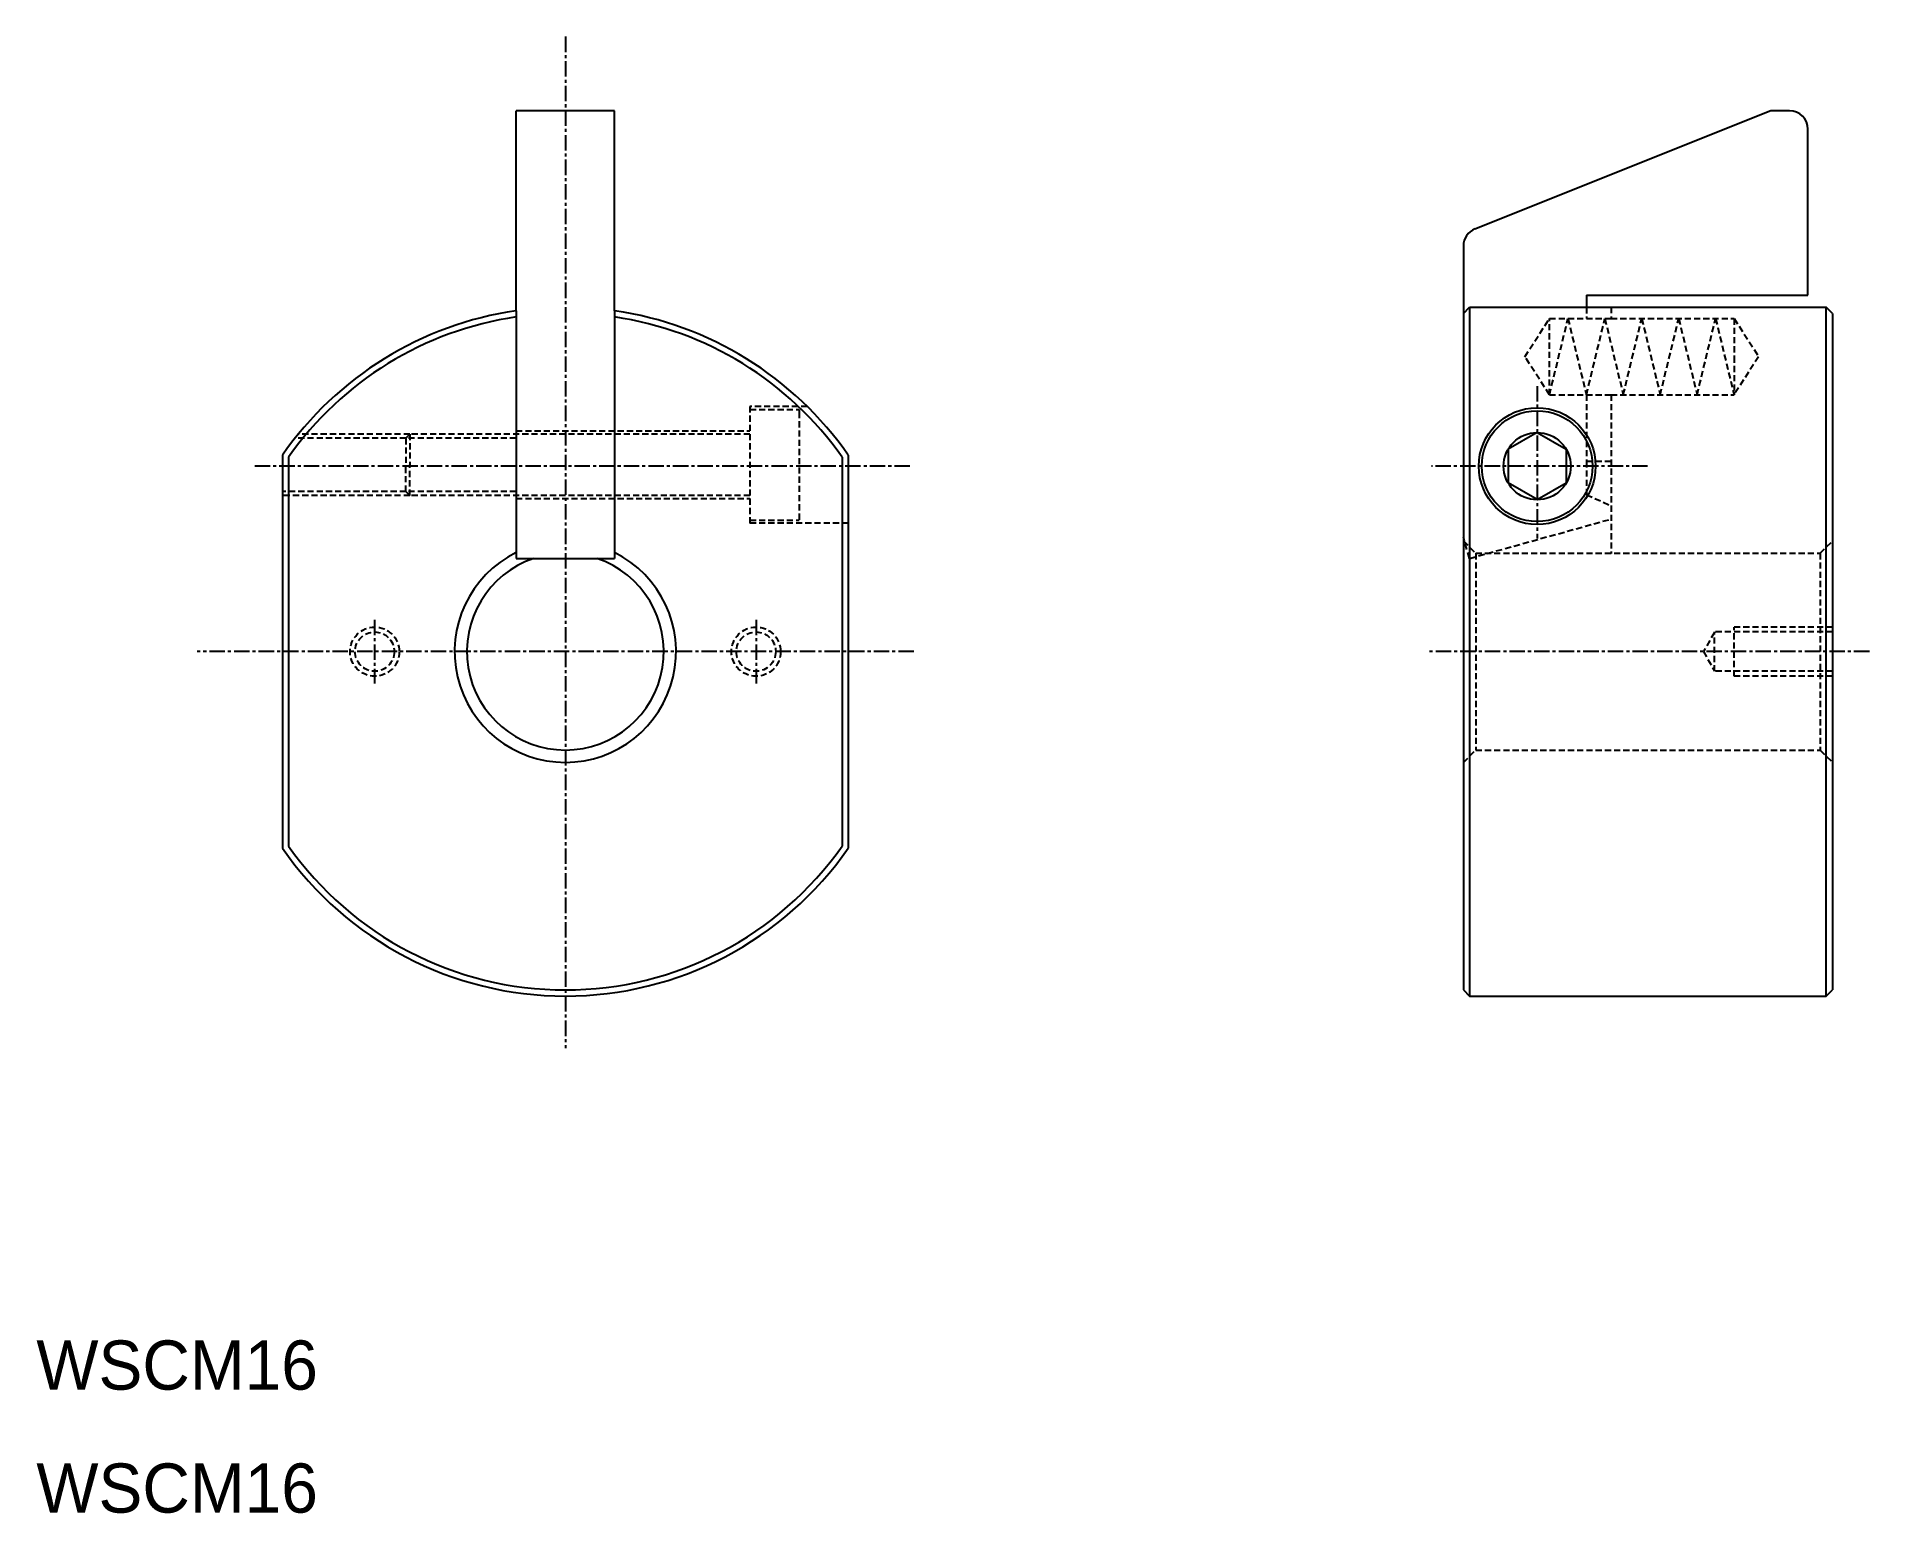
# Model space of a CAD drawing. Extents: x 10 to 159, y 10 to 130.
import ezdxf

# ---------------------------------------------------------------- set-up
doc = ezdxf.new("R2010")
doc.units = 0
doc.linetypes.add('CENTER', pattern=[2, 1.25, -0.25, 0.25, -0.25])
doc.linetypes.add('DASHED', pattern=[0.75, 0.5, -0.25])
doc.layers.get('0').update_dxf_attribs({"linetype": 'CONTINUOUS'})
doc.layers.add('CENTER', color=1, linetype='CENTER')

msp = doc.modelspace()

# ---------------------------------------------------------------- linework, layer by layer
at = {"color": 7, "linetype": 'CONTINUOUS'}
for p, q in [((49, 107.71), (49, 123.98)), ((57, 123.98), (49, 123.98)), ((57, 107.71), (57, 123.98)), ((151, 123.98), (126.94, 114.36)), ((152.5, 123.98), (151, 123.98)), ((154, 108.98), (154, 122.48)), ((126, 112.97), (126, 107.5)), ((136, 108.98), (154, 108.98)), ((136, 108.98), (136, 108)), ((49, 107.71), (49, 87.58)), ((57, 107.71), (57, 87.58)), ((126, 107.5), (126.5, 108)), ((126, 107.5), (126, 52.5)), ((126.5, 108), (155.5, 108)), ((126.5, 108), (126.5, 52)), ((156, 107.5), (155.5, 108)), ((155.5, 52), (155.5, 108)), ((156, 107.5), (156, 52.5)), ((132, 97.81), (129.64, 96.45)), ((132, 97.81), (134.36, 96.45)), ((30, 95.97), (30, 64.03)), ((30.5, 95.81), (30.5, 64.19)), ((75.5, 95.81), (75.5, 64.19)), ((76, 95.97), (76, 64.03)), ((129.64, 96.45), (129.64, 93.72)), ((134.36, 96.45), (134.36, 93.72)), ((132, 92.36), (129.64, 93.72)), ((132, 92.36), (134.36, 93.72)), ((49, 87.58), (50.44, 87.58)), ((50.44, 87.58), (55.56, 87.58)), ((55.56, 87.58), (57, 87.58)), ((126, 52.5), (126.5, 52)), ((155.5, 52), (156, 52.5)), ((126.5, 52), (155.5, 52))]:
    msp.add_line(p, q, dxfattribs=at)
at = {"color": 3, "linetype": 'DASHED'}
for p, q in [((136, 108), (136, 107.08)), ((138, 108.01), (138, 107.08)), ((131, 103.98), (133, 107.08)), ((133, 100.88), (134.5, 107.08)), ((133, 100.88), (133, 107.08)), ((133, 107.08), (136, 107.08)), ((134.5, 107.08), (136, 100.88)), ((136, 100.88), (137.5, 107.08)), ((136, 107.08), (138, 107.08)), ((137.5, 107.08), (139, 100.88)), ((138, 107.08), (148, 107.08)), ((139, 100.88), (140.5, 107.08)), ((140.5, 107.08), (142, 100.88)), ((142, 100.88), (143.5, 107.08)), ((143.5, 107.08), (145, 100.88)), ((145, 100.88), (146.5, 107.08)), ((146.5, 107.08), (148, 100.88)), ((148, 107.08), (148, 103.98)), ((148, 107.08), (150, 103.98)), ((133, 100.88), (131, 103.98)), ((150, 103.98), (148, 100.88)), ((148, 103.98), (148, 100.88)), ((68, 99.94), (68, 90.44)), ((72.66, 99.94), (68, 99.94)), ((133, 100.88), (136, 100.88)), ((136, 100.88), (136, 95.48)), ((136, 100.88), (138, 100.88)), ((138, 100.88), (148, 100.88)), ((138, 100.88), (138, 87.98)), ((68, 99.69), (71.8, 99.69)), ((71.8, 99.69), (72, 99.69)), ((72, 99.69), (72, 99.48)), ((72, 99.48), (72, 90.69)), ((40.04, 97.35), (31.03, 97.35)), ((40.36, 97.69), (31.29, 97.69)), ((40.36, 97.69), (40.04, 97.35)), ((49, 97.35), (40.04, 97.35)), ((40.04, 97.35), (40.04, 95.19)), ((68, 97.69), (40.36, 97.69)), ((40.36, 97.69), (40.36, 95.19)), ((49, 97.94), (68, 97.94)), ((136, 95.48), (138, 95.48)), ((136, 95.48), (136, 92.76)), ((40.04, 93.02), (40.04, 95.19)), ((40.36, 92.69), (40.36, 95.19)), ((40.04, 93.02), (30, 93.02)), ((40.36, 92.69), (30, 92.69)), ((49, 93.02), (40.04, 93.02)), ((40.36, 92.69), (40.04, 93.02)), ((68, 92.69), (40.36, 92.69)), ((49, 92.44), (68, 92.44)), ((136, 92.76), (138, 91.87)), ((68, 90.69), (72, 90.69)), ((76, 90.44), (68, 90.44)), ((126.5, 87.58), (138, 90.78)), ((126.5, 87.58), (126, 89.31)), ((126, 89), (127, 88)), ((127, 88), (155, 88)), ((127, 88), (127, 72)), ((155, 88), (156, 89)), ((155, 88), (155, 72)), ((156, 82), (148, 82)), ((156, 82), (148, 82)), ((148, 78), (148, 82)), ((146.4, 81.55), (145.51, 80)), ((156, 81.6), (146.4, 81.6)), ((156, 81.6), (146.4, 81.6)), ((146.4, 78.4), (146.4, 81.6)), ((145.51, 80), (146.4, 78.45)), ((156, 78.4), (146.4, 78.4)), ((156, 78), (148, 78)), ((126, 71), (127, 72)), ((127, 72), (155, 72)), ((155, 72), (156, 71))]:
    msp.add_line(p, q, dxfattribs=at)
at = {"color": 7, "linetype": 'CONTINUOUS'}
for radius in [4.75, 4.5, 2.73]:
    msp.add_circle((132, 95.08), radius, dxfattribs=at)
at = {"color": 3, "linetype": 'DASHED'}
for centre, radius in [((37.5, 80), 2), ((68.5, 80), 2), ((37.5, 80), 1.6), ((68.5, 80), 1.6)]:
    msp.add_circle(centre, radius, dxfattribs=at)
at = {"color": 7, "linetype": 'CONTINUOUS'}
for centre, radius, start, end in [((152.5, 122.48), 1.5, 0, 90), ((127.5, 112.97), 1.5, 111.8014, 180), ((53, 80), 28, 98.2132, 145.2281), ((53, 80), 28, 34.7719, 81.7868), ((53, 80), 27.5, 98.3636, 144.9032), ((53, 80), 27.5, 35.0968, 81.6364), ((53, 80), 9, 116.3878, 63.6122), ((53, 80), 8, 108.633, 71.367), ((53, 80), 27.5, 215.0968, 324.9032), ((53, 80), 28, 214.7719, 325.2281)]:
    msp.add_arc(centre, radius, start, end, dxfattribs=at)
at = {"layer": 'CENTER', "color": 1, "linetype": 'CENTER'}
for p, q in [((53, 130), (53, 47.77)), ((132, 101.58), (132, 89.19)), ((81, 95.08), (27.57, 95.08)), ((140.98, 95.08), (123.42, 95.08)), ((37.5, 82.59), (37.5, 77.41)), ((68.5, 82.59), (68.5, 77.41)), ((81.32, 80), (23.07, 80)), ((159, 80), (123, 80))]:
    msp.add_line(p, q, dxfattribs=at)

# ---------------------------------------------------------------- texts
at = {"color": 7, "linetype": 'CONTINUOUS'}
for p in [(10, 20), (10, 10)]:
    msp.add_text('WSCM16', height=4, dxfattribs=at).set_placement(p)

doc.saveas('drawing.dxf')
